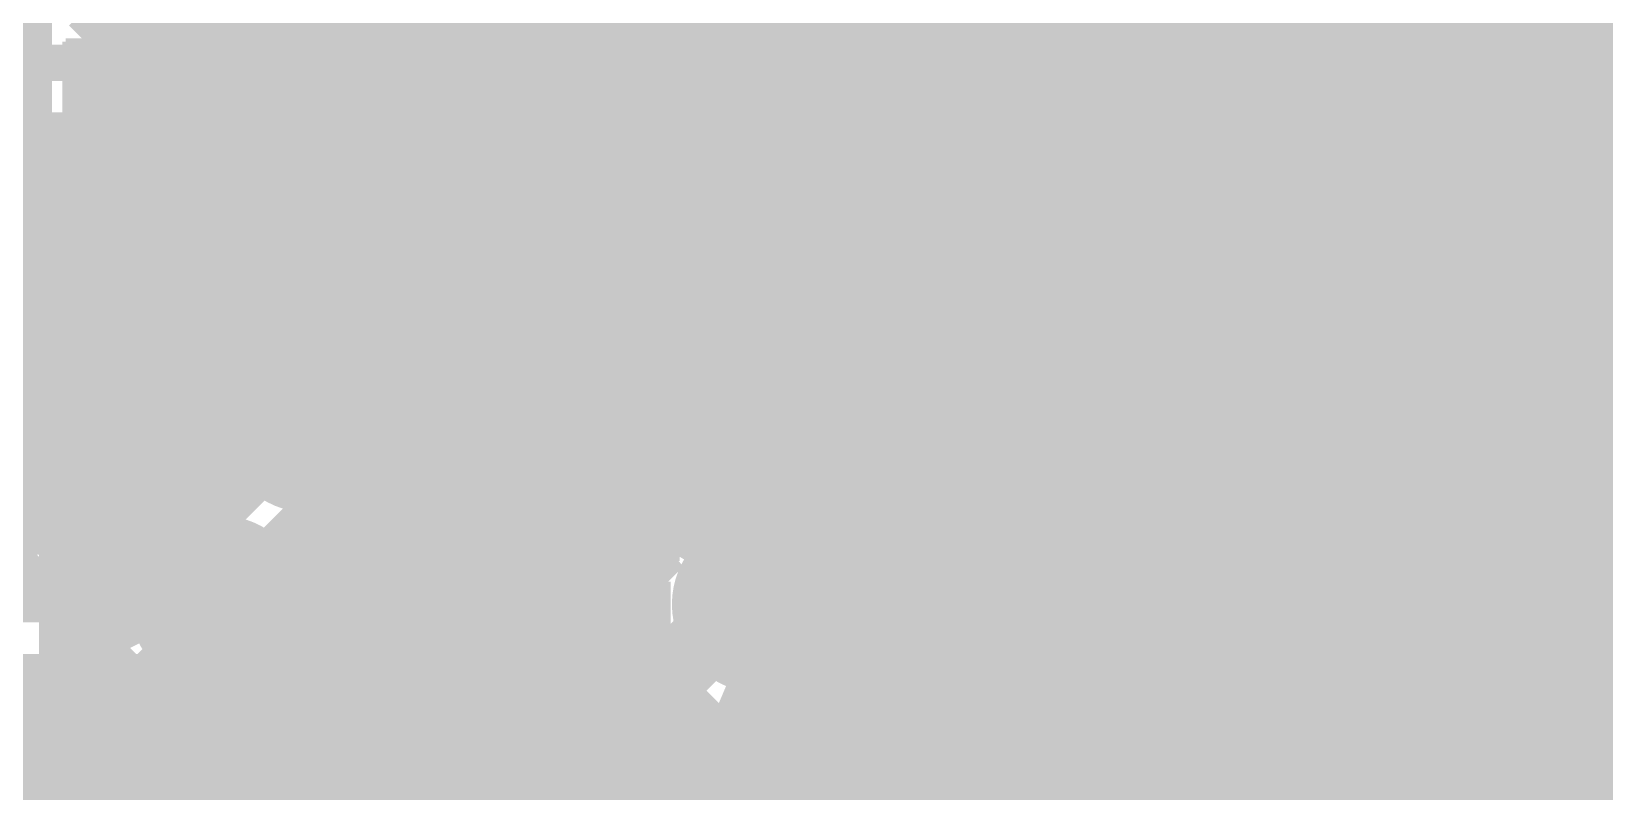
# Model space of a CAD drawing. Extents: x -72 to 72, y -47 to 50.
# Drawn here: x 32.73 to 41.58, y 13.93 to 18.21 of the extents above; entities that cross this region are included whole.
import ezdxf

# ---------------------------------------------------------------- set-up
doc = ezdxf.new("R2010")
doc.units = 0
doc.header["$MEASUREMENT"] = 0
doc.layers.get('0').update_dxf_attribs({"linetype": 'CONTINUOUS'})
for name, color, linetype in [('22-303-0_BOT', 7, 'CONTINUOUS'), ('22-303-0_DRD', 7, 'CONTINUOUS'), ('22-303-0_GND', 6, 'CONTINUOUS'), ('22-303-0_IN1', 4, 'CONTINUOUS'), ('22-303-0_IN2', 3, 'CONTINUOUS'), ('22-303-0_PWR', 5, 'CONTINUOUS'), ('22-303-0_SMB', 10, 'CONTINUOUS'), ('22-303-0_SMT', 14, 'CONTINUOUS'), ('22-303-0_SPB', 9, 'CONTINUOUS'), ('22-303-0_SPT', 12, 'CONTINUOUS'), ('22-303-0_SSB', 11, 'CONTINUOUS'), ('22-303-0_SST', 13, 'CONTINUOUS'), ('22-303-0_TOP', 8, 'CONTINUOUS'), ('THRUHOLE_TAP', 7, 'CONTINUOUS')]:
    doc.layers.add(name, color=color, linetype=linetype)

# ---------------------------------------------------------------- blocks, each defined once
blk = doc.blocks.new('RECTANGLE_2')
blk.add_solid([(0.63627, 0.51308), (0.63627, -0.51308), (-0.63627, 0.51308), (-0.63627, -0.51308)])
blk = doc.blocks.new('RECTANGLE_4')
blk.add_solid([(0.4826, 0.4064), (0.4826, -0.4064), (-0.4826, 0.4064), (-0.4826, -0.4064)])
blk = doc.blocks.new('ROUND_48')
at = {"const_width": 0.29972}
blk.add_lwpolyline([(-0.14986, 0, 1), (0.14986, 0, 1)], format="xyb", close=True, dxfattribs=at)
blk = doc.blocks.new('RECTANGLE_55')
blk.add_solid([(0.25019, 0.40005), (0.25019, -0.40005), (-0.25019, 0.40005), (-0.25019, -0.40005)])
blk = doc.blocks.new('RECTANGLE_57')
blk.add_solid([(0.635, 0.508), (0.635, -0.508), (-0.635, 0.508), (-0.635, -0.508)])
blk = doc.blocks.new('ROUND_81')
at = {"const_width": 0.0635}
blk.add_lwpolyline([(-0.03175, 0, 1), (0.03175, 0, 1)], format="xyb", close=True, dxfattribs=at)
blk = doc.blocks.new('ROUND_82')
at = {"const_width": 0.50038}
blk.add_lwpolyline([(-0.25019, 0, 1), (0.25019, 0, 1)], format="xyb", close=True, dxfattribs=at)
blk = doc.blocks.new('ROUND_83')
at = {"const_width": 0.50038}
blk.add_lwpolyline([(-0.25019, 0, 1), (0.25019, 0, 1)], format="xyb", close=True, dxfattribs=at)
blk = doc.blocks.new('ROUND_53')
at = {"const_width": 0.29972}
blk.add_lwpolyline([(-0.14986, 0, 1), (0.14986, 0, 1)], format="xyb", close=True, dxfattribs=at)
blk = doc.blocks.new('RECTANGLE_8')
blk.add_solid([(0.4064, 0.4826), (0.4064, -0.4826), (-0.4064, 0.4826), (-0.4064, -0.4826)])
blk = doc.blocks.new('ROUND_95')
at = {"const_width": 0.10033}
blk.add_lwpolyline([(-0.050164, 0, 1), (0.050164, 0, 1)], format="xyb", close=True, dxfattribs=at)

msp = doc.modelspace()

# ---------------------------------------------------------------- linework, layer by layer
at = {"layer": '22-303-0_BOT'}
for points, const_width in [([(43.688, 11.557), (42.291, 11.557), (42.164, 11.684), (42.164, 17.653), (38.862, 20.955), (32.893, 20.955), (32.385, 20.447), (30.861, 20.447), (29.083, 22.225), (28.194, 22.225), (27.686, 21.717), (27.686, 20.32), (27.24404, 19.87804), (27.24404, 15.48892)], 0.2032), ([(40.005, 17.2212), (40.005, 18.796), (38.735, 20.066), (37.973, 20.066)], 0.2032), ([(36.6268, 19.49704), (36.6268, 18.2372)], 0.254), ([(36.703, 19.47418), (36.703, 15.57782)], 0.254), ([(36.9316, 19.4691), (36.9316, 15.66164)], 0.254), ([(37.0332, 18.8468), (37.0332, 17.2212)], 0.254), ([(37.973, 18.8468), (37.973, 18.034)], 0.254), ([(39.116, 18.796), (39.116, 16.764), (39.37, 16.51), (40.64, 16.51), (41.656, 15.494), (41.656, 12.7), (40.894, 11.938), (40.894, 10.4902), (40.64, 10.2362), (40.005, 10.2362)], 0.2032), ([(34.59734, 18.6436), (34.59734, 17.21612)], 0.254), ([(34.6456, 18.6436), (34.6456, 16.48968)], 0.254), ([(34.7472, 18.6436), (34.7472, 18.2372)], 0.254), ([(36.6268, 18.2372), (34.7472, 18.2372)], 0.254), ([(34.8742, 18.2372), (34.8742, 16.15694)], 0.254), ([(35.1028, 18.2372), (35.1028, 15.4178)], 0.254), ([(35.3314, 18.2372), (35.3314, 15.4178)], 0.254), ([(35.56, 18.2372), (35.56, 15.4178)], 0.254), ([(35.7886, 18.2372), (35.7886, 15.4178)], 0.254), ([(36.0172, 18.2372), (36.0172, 15.4178)], 0.254), ([(36.2458, 18.2372), (36.2458, 15.4178)], 0.254), ([(36.4744, 18.2372), (36.4744, 15.47368)], 0.254), ([(37.0332, 18.1356), (34.59734, 18.1356)], 0.254), ([(37.0332, 18.034), (37.973, 18.034)], 0.254), ([(37.973, 17.2212), (37.973, 18.034)], 0.254), ([(33.655, 18.034), (33.655, 16.87576), (33.02, 16.87576)], 0.2032), ([(37.973, 18.034), (37.973, 16.764)], 0.2032), ([(37.973, 16.764), (37.973, 18.034)], 0.2032), ([(37.0332, 17.907), (34.59734, 17.907)], 0.254), ([(37.0332, 17.6784), (34.59734, 17.6784)], 0.254), ([(37.0332, 17.4498), (34.59734, 17.4498)], 0.254), ([(38.7096, 17.2212), (34.0614, 17.2212)], 0.254), ([(38.7096, 17.2212), (37.0332, 17.2212)], 0.254), ([(37.1602, 17.2212), (37.1602, 16.4338)], 0.254), ([(37.3888, 17.2212), (37.3888, 16.4338)], 0.254), ([(37.6174, 17.2212), (37.6174, 16.4338)], 0.254), ([(37.846, 17.2212), (37.846, 16.4338)], 0.254), ([(38.0746, 17.2212), (38.0746, 16.4338)], 0.254), ([(38.3032, 17.2212), (38.3032, 16.4338)], 0.254), ([(38.5318, 17.2212), (38.5318, 16.4338)], 0.254), ([(38.7096, 17.2212), (38.7096, 16.764)], 0.254), ([(34.0614, 17.21612), (34.0614, 16.87576)], 0.254), ([(34.59734, 17.21612), (34.0614, 17.21612)], 0.254), ([(34.1884, 17.21612), (34.1884, 16.67764)], 0.254), ([(34.417, 17.21612), (34.417, 16.59382)], 0.254), ([(38.7096, 16.9926), (34.0614, 16.9926)], 0.254), ([(34.0614, 16.87576), (34.0614, 16.80464)], 0.254), ([(33.02, 16.87576), (31.75, 16.87576)], 0.2032), ([(34.29, 16.002), (33.655, 16.637), (33.655, 16.87576), (33.02, 16.87576)], 0.2032), ([(34.0614, 16.80464), (34.25952, 16.60652)], 0.254), ([(38.7096, 16.764), (34.10204, 16.764)], 0.254), ([(34.29, 16.60652), (34.25956, 16.60575)], 0.254), ([(38.78072, 16.5354), (34.57448, 16.5354)], 0.254), ([(38.7604, 16.56588), (38.7604, 16.4338)], 0.254), ([(38.87216, 16.4338), (37.0332, 16.4338)], 0.254), ([(37.0332, 16.4338), (37.0332, 15.76324)], 0.254), ([(38.9128, 16.39316), (39.08298, 16.22298)], 0.254), ([(38.9128, 16.39316), (38.9128, 16.02486)], 0.254), ([(37.0332, 16.3068), (34.8107, 16.3068)], 0.254), ([(38.99916, 16.3068), (38.9128, 16.3068)], 0.254), ([(38.989, 16.31696), (38.989, 16.00708)], 0.254), ([(33.54578, 16.16964), (32.46628, 16.16964)], 0.254), ([(32.8168, 16.16964), (32.8168, 15.58036)], 0.254), ([(33.0454, 16.16964), (33.0454, 15.58036)], 0.254), ([(33.274, 16.16964), (33.274, 15.58036)], 0.254), ([(33.5026, 16.16964), (33.5026, 15.58036)], 0.254), ([(33.54578, 16.16964), (33.68548, 16.02994)], 0.254), ([(33.63976, 16.0782), (31.73984, 16.0782)], 0.254), ([(37.0332, 16.0782), (34.88944, 16.0782)], 0.254), ([(39.2176, 16.0782), (38.9128, 16.0782)], 0.254), ([(39.2176, 16.13408), (39.2176, 15.83944)], 0.254), ([(39.2176, 16.13408), (39.2176, 15.83944)], 0.254), ([(33.68548, 16.02994), (33.68484, 16.002)], 0.254), ([(33.7058, 15.8496), (31.96844, 15.8496)], 0.254), ([(37.0332, 15.8496), (34.8742, 15.8496)], 0.254), ([(34.8742, 15.84706), (34.8742, 15.4178)], 0.254), ([(33.7312, 15.77086), (33.7312, 15.58798)], 0.254), ([(37.0332, 15.76324), (36.85794, 15.59052)], 0.254), ([(40.005, 15.7988), (40.005, 15.748), (40.513, 15.24), (41.021, 15.24)], 0.2032), ([(33.8201, 15.621), (32.13608, 15.621)], 0.254), ([(33.57372, 15.58036), (32.46628, 15.58036)], 0.254), ([(33.57372, 15.58036), (33.57372, 15.55242)], 0.254), ([(36.89096, 15.621), (34.7599, 15.621)], 0.254), ([(36.85794, 15.59052), (36.83018, 15.5886)], 0.254), ([(36.83, 14.986), (37.465, 15.621), (37.973, 15.621)], 0.2032), ([(40.005, 14.0462), (40.005, 14.478), (38.862, 15.621), (37.973, 15.621)], 0.2032), ([(34.6456, 15.51178), (34.6456, 14.01064)], 0.254), ([(34.7472, 15.3924), (34.22904, 15.3924)], 0.254), ([(34.417, 15.41018), (34.417, 14.1224)], 0.254), ([(34.7472, 15.4178), (34.7472, 14.11224)], 0.254), ([(36.40582, 15.4178), (34.7472, 15.4178)], 0.254), ([(34.7472, 15.1638), (34.35858, 15.1638)], 0.254), ([(34.7472, 14.9352), (34.38398, 14.9352)], 0.254), ([(38.9128, 14.99616), (39.2176, 14.69136)], 0.254), ([(38.9128, 14.99616), (38.9128, 14.8082)], 0.254), ([(38.97376, 14.9352), (38.9128, 14.9352)], 0.254), ([(38.989, 14.91996), (38.989, 10.35304)], 0.254), ([(33.655, 13.4112), (33.5788, 13.4112), (33.02, 13.97), (33.02, 14.87424)], 0.2032), ([(37.3888, 14.75486), (37.3888, 14.4018)], 0.254), ([(38.9128, 14.8082), (37.40658, 14.8082)], 0.254), ([(37.6174, 14.8082), (37.6174, 14.4018)], 0.254), ([(37.846, 14.8082), (37.846, 14.4018)], 0.254), ([(38.0746, 14.8082), (38.0746, 14.4018)], 0.254), ([(38.3032, 14.8082), (38.3032, 14.4018)], 0.254), ([(38.5318, 14.8082), (38.5318, 14.4018)], 0.254), ([(38.7604, 14.8082), (38.7604, 14.4018)], 0.254), ([(34.7472, 14.7066), (34.31794, 14.7066)], 0.254), ([(39.20236, 14.7066), (37.36594, 14.7066)], 0.254), ([(39.2176, 14.69136), (39.2176, 13.335)], 0.254), ([(39.2176, 14.69136), (39.2176, 10.12444)], 0.254), ([(40.7924, 14.6812), (40.7924, 13.335)], 0.254), ([(40.8178, 14.67104), (40.8178, 12.43584)], 0.254), ([(41.2496, 14.6812), (41.2496, 12.86764)], 0.254), ([(33.655, 13.4112), (34.6202, 13.4112), (35.687, 14.478), (35.687, 14.605)], 0.2032), ([(41.0464, 14.63548), (41.0464, 12.66444)], 0.254), ([(34.7472, 14.478), (34.10966, 14.478)], 0.254), ([(34.1884, 14.53896), (34.1884, 14.1224)], 0.254), ([(39.2176, 14.478), (37.15766, 14.478)], 0.254), ([(37.1602, 14.478), (37.1602, 14.4018)], 0.254), ([(41.2496, 14.478), (40.7924, 14.478)], 0.254), ([(33.57372, 14.41704), (33.57372, 14.17066)], 0.254), ([(33.9598, 14.40688), (33.9598, 14.1224)], 0.254), ([(36.6268, 14.41704), (36.6268, 13.7922)], 0.254), ([(36.703, 14.39418), (36.703, 8.71982)], 0.254), ([(36.9316, 14.3891), (36.9316, 8.61568)], 0.254), ([(37.0332, 14.4018), (37.0332, 12.7762)], 0.254), ([(38.9128, 14.4018), (37.0332, 14.4018)], 0.254), ([(37.973, 14.4018), (37.973, 13.589)], 0.254), ([(38.9128, 14.4018), (38.9128, 12.7762)], 0.254), ([(33.7312, 14.38402), (33.7312, 14.1224)], 0.254), ([(34.7472, 14.2494), (33.57372, 14.2494)], 0.254), ([(37.0332, 14.2494), (36.6268, 14.2494)], 0.254), ([(39.2176, 14.2494), (38.9128, 14.2494)], 0.254), ([(41.2496, 14.2494), (40.7924, 14.2494)], 0.254), ([(32.6136, 14.17066), (32.46628, 14.17066)], 0.254), ([(32.6136, 14.17066), (32.6136, 13.97)], 0.254), ([(33.4264, 14.17066), (33.4264, 14.13764)], 0.254), ([(33.57372, 14.17066), (33.4264, 14.17066)], 0.254), ([(34.4424, 14.1224), (33.44164, 14.1224)], 0.254), ([(33.5026, 14.17066), (33.5026, 14.1224)], 0.254), ([(34.4424, 14.1224), (34.4424, 13.8176)], 0.254), ([(34.7472, 14.11224), (34.45256, 13.8176)], 0.254), ([(32.6136, 14.0208), (32.5374, 14.0208)], 0.254), ([(34.65576, 14.0208), (34.4424, 14.0208)], 0.254), ([(37.0332, 14.0208), (36.6268, 14.0208)], 0.254), ([(39.2176, 14.0208), (38.9128, 14.0208)], 0.254), ([(41.2496, 14.0208), (40.7924, 14.0208)], 0.254)]:
    msp.add_lwpolyline(points, dxfattribs=dict(at, const_width=const_width))
at = {"layer": '22-303-0_BOT', "const_width": 0.254}
for points in [[(38.7096, 16.764, 0.1989124), (38.82863, 16.47663)], [(34.89452, 16.002, 0.4142136), (34.29, 16.60652)], [(39.08298, 16.22298, 0.1003955), (39.2175, 16.13383)], [(33.68548, 16.002, 0.1919823), (33.85128, 15.5861)], [(34.29, 15.39748, 0.4142136), (34.89452, 16.002)], [(39.14902, 15.90802, 0.1665831), (38.91266, 16.02373)], [(39.14902, 15.90802, 0.1665831), (38.91266, 16.02373)], [(33.782, 15.59052, 0.088321), (33.57337, 15.55338)], [(33.85058, 15.58544, 0.0284856), (33.782, 15.58935)], [(36.83, 15.59052, 0.1966006), (36.40636, 15.41725)], [(34.22142, 15.40002, 0.0283664), (34.29, 15.39613)], [(34.38652, 14.986, 0.1911913), (34.22199, 15.40055)], [(33.782, 14.38148, 0.4142136), (34.38652, 14.986)], [(36.83, 14.38148, 0.3290829), (37.40658, 14.8082)], [(40.7924, 14.6812, 0.0973858), (41.021, 14.63625)], [(41.021, 14.63548, 0.097385), (41.24989, 14.68049)], [(33.57372, 14.41704, 0.0879558), (33.782, 14.38012)], [(36.6268, 14.41704, 0.0859668), (36.83, 14.38184)], [(32.6136, 13.97, 0.1989124), (32.73263, 13.68263)], [(32.6136, 13.97, 0.1989124), (32.73263, 13.68263)]]:
    msp.add_lwpolyline(points, format="xyb", dxfattribs=at)
at = {"layer": '22-303-0_DRD', "const_width": 0.254}
for points in [[(39.751, 19.431), (38.481, 18.161)], [(39.751, 18.161), (38.481, 19.431)], [(38.608, 17.399), (37.338, 16.129)], [(38.608, 16.129), (37.338, 17.399)], [(38.608, 17.399), (37.338, 16.129)], [(38.608, 16.129), (37.338, 17.399)], [(34.925, 16.637), (33.655, 15.367)], [(34.925, 15.367), (33.655, 16.637)], [(41.656, 15.875), (40.386, 14.605)], [(41.656, 14.605), (40.386, 15.875)], [(34.417, 15.621), (33.147, 14.351)], [(34.417, 14.351), (33.147, 15.621)], [(37.465, 15.621), (36.195, 14.351)], [(37.465, 14.351), (36.195, 15.621)]]:
    msp.add_lwpolyline(points, dxfattribs=at)
at = {"layer": '22-303-0_IN1'}
for points, const_width in [([(34.163, 24.003), (41.783, 18.796), (43.561, 17.018), (60.452, 17.018), (60.79236, 16.6878), (60.79236, 15.19936)], 1.27), ([(34.163, 24.003), (41.783, 18.796), (43.561, 17.018), (60.452, 17.018), (60.79236, 16.6878), (60.79236, 15.19936)], 1.27), ([(52.832, 7.112), (52.578, 6.858), (47.752, 6.858), (44.323, 10.287), (44.323, 13.335), (43.942, 13.716), (34.163, 13.716), (32.131, 15.748), (32.131, 20.574), (31.115, 21.59), (30.607, 21.59)], 0.2032), ([(33.782, 14.986), (32.512, 16.256), (32.512, 21.082), (33.02, 21.59)], 0.2032), ([(40.9194, 20.55368), (40.9194, 18.19148)], 0.254), ([(41.148, 20.39874), (41.148, 18.034)], 0.254), ([(41.3766, 20.24126), (41.3766, 17.87652)], 0.254), ([(41.6052, 20.08378), (41.6052, 17.71904)], 0.254), ([(39.6621, 19.05508), (45.212, 15.24)], 0.254), ([(44.3738, 18.1864), (40.92702, 18.1864)], 0.254), ([(44.70908, 17.9578), (41.25722, 17.9578)], 0.254), ([(45.04182, 17.7292), (41.58996, 17.7292)], 0.254)]:
    msp.add_lwpolyline(points, dxfattribs=dict(at, const_width=const_width))
at = {"layer": '22-303-0_IN2'}
for points, const_width in [([(13.716, 23.368), (13.716, 18.034), (42.291, 18.034), (44.45, 15.875), (44.45, 11.303), (43.561, 10.414), (44.45, 11.303), (44.45, 15.875), (42.291, 18.034), (13.716, 18.034), (7.874, 18.034), (6.858, 17.018), (3.81, 17.018), (0.762, 20.066), (0.762, 21.336), (-2.032, 24.13), (-2.032, 27.94), (-1.27, 28.702), (-1.27, 29.845)], 0.2032), ([(42.12336, 17.6276), (30.20822, 17.6276)], 0.254), ([(42.12336, 17.6276), (30.20822, 17.6276)], 0.254), ([(32.8168, 17.6276), (32.8168, 15.3924)], 0.254), ([(33.0454, 17.6276), (33.0454, 15.3924)], 0.254), ([(33.274, 17.6276), (33.274, 15.3924)], 0.254), ([(33.5026, 17.6276), (33.5026, 15.52194)], 0.254), ([(33.7312, 17.6276), (33.7312, 16.23314)], 0.254), ([(33.9598, 17.6276), (33.9598, 16.50746)], 0.254), ([(34.1884, 17.6276), (34.1884, 16.59636)], 0.254), ([(34.417, 17.6276), (34.417, 16.59382)], 0.254), ([(34.6456, 17.6276), (34.6456, 16.48968)], 0.254), ([(34.8742, 17.6276), (34.8742, 16.15694)], 0.254), ([(35.1028, 17.6276), (35.1028, 14.08684)], 0.254), ([(35.3314, 17.6276), (35.3314, 14.31544)], 0.254), ([(35.56, 17.6276), (35.56, 14.54404)], 0.254), ([(35.7886, 17.6276), (35.7886, 14.77264)], 0.254), ([(36.0172, 17.6276), (36.0172, 15.00124)], 0.254), ([(36.2458, 17.6276), (36.2458, 15.22984)], 0.254), ([(36.4744, 17.6276), (36.4744, 15.47368)], 0.254), ([(36.703, 17.6276), (36.703, 15.57782)], 0.254), ([(36.9316, 17.6276), (36.9316, 15.58036)], 0.254), ([(37.1602, 17.6276), (37.1602, 15.49146)], 0.254), ([(37.3888, 17.6276), (37.3888, 15.21714)], 0.254), ([(37.6174, 17.6276), (37.6174, 11.90244)], 0.254), ([(37.846, 17.6276), (37.846, 12.13104)], 0.254), ([(38.0746, 17.6276), (38.0746, 12.35964)], 0.254), ([(38.3032, 17.6276), (38.3032, 12.58824)], 0.254), ([(38.5318, 17.6276), (38.5318, 12.71778)], 0.254), ([(38.7604, 17.6276), (38.7604, 12.7254)], 0.254), ([(38.989, 17.6276), (38.989, 12.7254)], 0.254), ([(39.2176, 17.6276), (39.2176, 12.7254)], 0.254), ([(39.4462, 17.6276), (39.4462, 12.7254)], 0.254), ([(39.6748, 17.6276), (39.6748, 12.7254)], 0.254), ([(39.9034, 17.6276), (39.9034, 12.7254)], 0.254), ([(40.132, 17.6276), (40.132, 12.7254)], 0.254), ([(40.3606, 17.6276), (40.3606, 12.7254)], 0.254), ([(40.5892, 17.6276), (40.5892, 15.66164)], 0.254), ([(40.8178, 17.6276), (40.8178, 15.80896)], 0.254), ([(41.0464, 17.6276), (41.0464, 15.84452)], 0.254), ([(41.275, 17.6276), (41.275, 15.78864)], 0.254), ([(41.5036, 17.6276), (41.5036, 15.60322)], 0.254), ([(42.30116, 17.4498), (30.3657, 17.4498)], 0.254), ([(42.52976, 17.2212), (30.44444, 17.2212)], 0.254), ([(42.75836, 16.9926), (30.4292, 16.9926)], 0.254), ([(42.98696, 16.764), (30.3149, 16.764)], 0.254), ([(34.00552, 16.5354), (26.01722, 16.5354)], 0.254), ([(43.21556, 16.5354), (34.57448, 16.5354)], 0.254), ([(33.76676, 16.3068), (22.74824, 16.3068)], 0.254), ([(43.44416, 16.3068), (34.8107, 16.3068)], 0.254), ([(33.69056, 16.0782), (22.61108, 16.0782)], 0.254), ([(43.67276, 16.0782), (34.88944, 16.0782)], 0.254), ([(33.7058, 15.8496), (22.76094, 15.8496)], 0.254), ([(43.90136, 15.8496), (34.8742, 15.8496)], 0.254), ([(34.8742, 15.84706), (34.8742, 13.85824)], 0.254), ([(33.7312, 15.77086), (33.7312, 15.58798)], 0.254), ([(33.8201, 15.621), (22.85492, 15.621)], 0.254), ([(40.5511, 15.621), (34.7599, 15.621)], 0.254), ([(44.0436, 15.621), (41.4909, 15.621)], 0.254), ([(34.6456, 15.51178), (34.6456, 13.62964)], 0.254), ([(33.33496, 15.3924), (26.289, 15.3924)], 0.254), ([(36.38296, 15.3924), (34.22904, 15.3924)], 0.254), ([(34.417, 15.41018), (34.417, 13.40104)], 0.254), ([(40.4368, 15.3924), (37.27704, 15.3924)], 0.254), ([(44.0436, 15.3924), (41.6052, 15.3924)], 0.254), ([(36.28898, 15.27302), (33.86836, 12.8524)], 0.254), ([(36.3093, 15.2908), (36.28961, 15.27238)], 0.254), ([(36.3093, 15.2908), (36.28961, 15.27238)], 0.254), ([(36.17976, 15.1638), (34.35858, 15.1638)], 0.254), ([(40.42156, 15.1638), (37.40658, 15.1638)], 0.254), ([(44.0436, 15.1638), (41.62044, 15.1638)], 0.254), ([(20.701, 7.62), (22.479, 7.62), (23.622, 8.763), (23.622, 12.319), (26.289, 14.986), (33.782, 14.986)], 0.2032), ([(26.289, 11.938), (26.797, 12.446), (34.036, 12.446), (36.576, 14.986), (36.83, 14.986)], 0.2032), ([(35.95116, 14.9352), (34.38398, 14.9352)], 0.254), ([(40.49776, 14.9352), (37.43198, 14.9352)], 0.254), ([(44.0436, 14.9352), (41.5417, 14.9352)], 0.254), ([(41.5036, 14.87678), (41.5036, 12.7254)], 0.254), ([(37.3888, 14.75486), (37.3888, 11.67384)], 0.254), ([(40.5892, 14.81582), (40.5892, 12.7254)], 0.254), ([(35.72256, 14.7066), (34.31794, 14.7066)], 0.254), ([(40.73652, 14.7066), (37.36594, 14.7066)], 0.254), ([(40.8178, 14.67104), (40.8178, 12.7254)], 0.254), ([(41.275, 14.69136), (41.275, 12.7254)], 0.254), ([(44.0436, 14.7066), (41.30548, 14.7066)], 0.254), ([(33.33496, 14.5796), (30.33268, 14.5796)], 0.254), ([(32.8168, 14.5796), (32.8168, 12.8524)], 0.254), ([(33.0454, 14.5796), (33.0454, 12.8524)], 0.254), ([(33.274, 14.5796), (33.274, 12.8524)], 0.254), ([(41.0464, 14.63548), (41.0464, 12.7254)], 0.254), ([(33.45434, 14.478), (30.39364, 14.478)], 0.254), ([(35.49396, 14.478), (34.10966, 14.478)], 0.254), ([(34.1884, 14.53896), (34.1884, 13.17244)], 0.254), ([(44.0436, 14.478), (37.15766, 14.478)], 0.254), ([(37.1602, 14.478), (37.1602, 11.44524)], 0.254), ([(33.5026, 14.45006), (33.5026, 12.8524)], 0.254), ([(33.9598, 14.40688), (33.9598, 12.94384)], 0.254), ([(36.59378, 14.42974), (34.94278, 12.77874)], 0.254), ([(36.703, 14.39418), (36.703, 10.98804)], 0.254), ([(36.9316, 14.3891), (36.9316, 11.21664)], 0.254), ([(33.7312, 14.38402), (33.7312, 12.8524)], 0.254), ([(36.4744, 14.31036), (36.4744, 10.75944)], 0.254), ([(35.26536, 14.2494), (30.44952, 14.2494)], 0.254), ([(44.0436, 14.2494), (36.41344, 14.2494)], 0.254), ([(36.2458, 14.08176), (36.2458, 10.53084)], 0.254), ([(35.03676, 14.0208), (30.41396, 14.0208)], 0.254), ([(44.0436, 14.0208), (36.18484, 14.0208)], 0.254), ([(36.0172, 13.85316), (36.0172, 10.30224)], 0.254)]:
    msp.add_lwpolyline(points, dxfattribs=dict(at, const_width=const_width))
at = {"layer": '22-303-0_IN2', "const_width": 0.254}
for points in [[(34.29, 16.60652, 0.4142136), (33.68548, 16.002)], [(34.89452, 16.002, 0.4142136), (34.29, 16.60652)], [(33.68548, 16.002, 0.1919823), (33.85128, 15.5861)], [(34.29, 15.39748, 0.4142136), (34.89452, 16.002)], [(41.021, 15.84452, 0.4142136), (40.41648, 15.24)], [(41.62552, 15.24, 0.4142136), (41.021, 15.84452)], [(33.782, 15.59052, 0.2113092), (33.33469, 15.39264)], [(33.85058, 15.58544, 0.0284856), (33.782, 15.58935)], [(36.83, 15.59052, 0.2663451), (36.30829, 15.29139)], [(37.43452, 14.986, 0.4142136), (36.83, 15.59052)], [(34.22142, 15.40002, 0.0283664), (34.29, 15.39613)], [(34.38652, 14.986, 0.1911913), (34.22199, 15.40055)], [(40.41648, 15.24, 0.4142136), (41.021, 14.63548)], [(41.021, 14.63548, 0.4142136), (41.62552, 15.24)], [(33.782, 14.38148, 0.4142136), (34.38652, 14.986)], [(36.83, 14.38148, 0.4142136), (37.43452, 14.986)], [(33.33496, 14.5796, 0.2113087), (33.782, 14.38184)], [(36.59378, 14.42974, 0.1007338), (36.83, 14.38166)]]:
    msp.add_lwpolyline(points, format="xyb", dxfattribs=at)
at = {"layer": '22-303-0_SSB', "const_width": 0.1524}
for points in [[(39.116, 21.082), (39.116, 17.018), (34.544, 17.018), (34.544, 18.796), (34.798, 19.05), (34.544, 19.304), (34.544, 21.082), (39.116, 21.082)], [(34.544, 20.828), (34.544, 17.272), (32.766, 17.272), (32.766, 20.828), (34.544, 20.828)], [(39.1795, 15.0495), (39.1795, 17.9705), (40.8178, 17.9705), (40.8178, 15.0495), (39.1795, 15.0495)], [(41.4274, 17.34566), (41.4274, 17.1069)], [(41.4274, 17.22628), (42.4434, 17.22628), (42.27576, 17.1069)], [(34.62274, 17.0434), (34.62274, 16.6878), (34.28492, 16.56842), (33.94456, 16.56842), (33.60674, 16.6878), (33.60674, 17.0434)], [(34.62274, 16.98244), (33.60674, 16.98244)], [(33.41878, 16.5735), (33.52038, 16.5735), (33.52038, 15.1765), (33.41878, 15.1765)], [(39.116, 16.637), (39.116, 12.573), (34.544, 12.573), (34.544, 14.351), (34.798, 14.605), (34.544, 14.859), (34.544, 16.637), (39.116, 16.637)], [(41.59758, 16.15186), (41.4274, 16.21028), (41.4274, 16.56588), (41.59758, 16.6243), (41.9354, 16.6243), (42.10558, 16.50746), (42.10558, 16.15186), (42.4434, 16.15186), (42.4434, 16.6243)], [(32.51962, 16.27378), (32.51962, 16.17472), (33.52038, 16.17472), (33.52038, 16.27378), (32.51962, 16.27378)], [(34.11474, 15.78864), (34.11474, 16.14424), (33.94456, 16.2052), (33.77692, 16.2052), (33.60674, 16.14424), (33.60674, 15.78864), (33.77692, 15.73022), (33.94456, 15.73022), (34.62274, 15.96644)], [(41.9354, 15.6083), (41.4274, 15.7861)], [(41.9354, 15.31366), (41.9354, 15.66926), (42.10558, 15.7861), (42.27576, 15.7861), (42.4434, 15.66926), (42.4434, 15.31366), (41.4274, 15.31366)], [(39.1795, 11.8745), (39.1795, 14.7955), (40.8178, 14.7955), (40.8178, 11.8745), (39.1795, 11.8745)], [(41.3004, 14.11986), (41.47058, 14.00048), (41.64076, 13.94206), (41.97858, 13.94206), (42.14876, 14.00048), (42.3164, 14.11986), (42.3164, 14.2367), (42.14876, 14.35608), (41.97858, 14.4145), (41.64076, 14.4145), (41.47058, 14.35608), (41.3004, 14.2367), (41.3004, 14.11986)], [(32.8295, 11.2395), (32.8295, 14.1605), (34.4678, 14.1605), (34.4678, 11.2395), (32.8295, 11.2395)], [(35.84194, 12.9032), (35.84194, 13.9192), (35.95878, 13.74902)], [(34.88436, 13.24102), (35.35934, 13.24102), (35.12058, 13.9192), (35.00374, 13.9192), (35.00374, 12.9032)], [(36.91636, 13.07084), (36.85794, 12.9032), (36.61918, 12.9032), (36.56076, 13.07084), (36.44138, 13.24102), (36.44138, 13.74902), (36.50234, 13.9192), (36.85794, 13.9192), (36.91636, 13.74902), (36.91636, 13.07084)]]:
    msp.add_lwpolyline(points, dxfattribs=at)
at = {"layer": '22-303-0_SST', "const_width": 0.1524}
for points in [[(39.8145, 15.6845), (42.7355, 15.6845), (42.7355, 17.3228), (39.8145, 17.3228), (39.8145, 15.6845)], [(39.19728, 16.0274), (39.19728, 17.0434), (39.0779, 16.87576)], [(37.7571, 16.19758), (37.69868, 16.0274), (37.34308, 16.0274), (37.28466, 16.19758), (37.28466, 16.87576), (37.34308, 17.0434), (37.69868, 17.0434), (37.7571, 16.87576)], [(38.5953, 16.36776), (38.12286, 16.36776), (38.35908, 17.0434), (38.47846, 17.0434), (38.47846, 16.0274)], [(39.31666, 16.0274), (39.0779, 16.0274)], [(41.4655, 14.7955), (38.5445, 14.7955), (38.5445, 13.1572), (41.4655, 13.1572), (41.4655, 14.7955)], [(36.45916, 13.68806), (36.40074, 13.52042), (36.04514, 13.52042), (35.98672, 13.68806), (35.98672, 14.36624), (36.04514, 14.53642), (36.40074, 14.53642), (36.45916, 14.36624)], [(37.29736, 13.85824), (36.82492, 13.85824), (37.06114, 14.53642), (37.18052, 14.53642), (37.18052, 13.52042)], [(37.84092, 13.52042), (37.72154, 13.68806), (37.66312, 13.85824), (37.66312, 14.19606), (37.72154, 14.36624), (37.84092, 14.53642), (37.95776, 14.53642), (38.07714, 14.36624), (38.13556, 14.19606), (38.13556, 13.85824), (38.07714, 13.68806), (37.95776, 13.52042), (37.84092, 13.52042)]]:
    msp.add_lwpolyline(points, dxfattribs=at)
at = {"layer": '22-303-0_TOP'}
for points, const_width in [([(21.54936, 3.13436), (21.59, 3.13436), (21.59, 3.175), (23.495, 5.08), (23.495, 17.78), (24.384, 18.669), (32.08782, 18.669), (32.08782, 18.542), (32.08782, 15.24), (32.08782, 18.542), (34.163, 20.61718), (34.163, 24.003)], 1.27), ([(32.08782, 15.24), (32.08782, 18.542), (34.163, 20.61718), (34.163, 24.003)], 1.27), ([(32.08782, 15.24), (32.08782, 18.542), (34.163, 20.61718), (34.163, 24.003)], 1.27), ([(32.08782, 15.24), (32.08782, 18.542), (34.163, 20.61718), (34.163, 24.003)], 1.27), ([(37.6174, 22.05228), (37.6174, 15.66164)], 0.254), ([(37.846, 21.89988), (37.846, 15.5194)], 0.254), ([(38.0746, 21.74748), (38.0746, 15.5194)], 0.254), ([(38.3032, 21.59508), (38.3032, 15.5194)], 0.254), ([(35.3314, 20.7772), (35.3314, 16.4084)], 0.254), ([(35.56, 20.7772), (35.56, 16.4084)], 0.254), ([(35.7886, 20.7772), (35.7886, 16.4084)], 0.254), ([(36.0172, 20.7772), (36.0172, 16.4084)], 0.254), ([(35.1028, 20.61718), (35.1028, 16.4084)], 0.254), ([(39.9034, 20.52574), (39.9034, 17.2974)], 0.254), ([(40.132, 20.3708), (40.132, 17.2974)], 0.254), ([(40.3606, 20.2184), (40.3606, 17.2974)], 0.254), ([(40.5892, 20.066), (40.5892, 17.2974)], 0.254), ([(34.8742, 20.0025), (34.8742, 16.4084)], 0.254), ([(34.82594, 19.9517), (33.02762, 18.15338)], 0.254), ([(34.82594, 19.9517), (33.02762, 18.15338)], 0.254), ([(34.82594, 19.9517), (33.02762, 18.15338)], 0.254), ([(34.82594, 19.9517), (33.02762, 18.15338)], 0.254), ([(36.2458, 19.91106), (36.2458, 16.4084)], 0.254), ([(40.8178, 19.9136), (40.8178, 17.33804)], 0.254), ([(37.3888, 19.83486), (37.3888, 15.89024)], 0.254), ([(34.6456, 19.77136), (34.6456, 16.48968)], 0.254), ([(41.0464, 19.7612), (41.0464, 17.56664)], 0.254), ([(41.275, 19.6088), (41.275, 17.76476)], 0.254), ([(34.417, 19.54276), (34.417, 16.59382)], 0.254), ([(36.4744, 19.57578), (36.4744, 16.4084)], 0.254), ([(37.1602, 19.558), (37.1602, 16.11884)], 0.254), ([(36.703, 19.47418), (36.703, 16.4084)], 0.254), ([(36.9316, 19.4691), (36.9316, 16.33728)], 0.254), ([(41.5036, 19.45386), (41.5036, 17.8054)], 0.254), ([(34.1884, 19.31416), (34.1884, 16.59636)], 0.254), ([(33.9598, 19.08556), (33.9598, 16.50746)], 0.254), ([(33.7312, 18.85696), (33.7312, 16.23314)], 0.254), ([(38.5318, 18.64106), (38.5318, 15.5194)], 0.254), ([(33.5026, 18.62836), (33.5026, 15.52194)], 0.254), ([(39.6748, 18.56486), (39.6748, 15.5194)], 0.254), ([(33.274, 18.39976), (33.274, 15.31366)], 0.254), ([(38.7604, 18.30578), (38.7604, 15.5194)], 0.254), ([(39.4462, 18.288), (39.4462, 15.5194)], 0.254), ([(38.989, 18.20418), (38.989, 15.5194)], 0.254), ([(39.2176, 18.1991), (39.2176, 15.5194)], 0.254), ([(33.02762, 18.15338), (33.02762, 15.24)], 0.254), ([(43.47718, 18.1356), (33.02762, 18.1356)], 0.254), ([(33.0454, 18.17116), (33.0454, 14.7193)], 0.254), ([(43.82008, 17.907), (33.02762, 17.907)], 0.254), ([(42.799, 17.8054), (41.4528, 17.8054)], 0.254), ([(41.15816, 17.6784), (33.02762, 17.6784)], 0.254), ([(41.16578, 17.68602), (40.77716, 17.2974)], 0.254), ([(40.92956, 17.4498), (33.02762, 17.4498)], 0.254), ([(45.20946, 15.63878), (44.55922, 15.63878), (42.799, 17.399), (41.4528, 17.399), (40.5638, 16.51)], 0.2032), ([(39.8526, 17.2212), (33.02762, 17.2212)], 0.254), ([(39.8526, 17.2974), (39.8526, 15.7226)], 0.254), ([(40.77716, 17.2974), (39.8526, 17.2974)], 0.254), ([(39.8526, 16.9926), (33.02762, 16.9926)], 0.254), ([(39.8526, 16.764), (33.02762, 16.764)], 0.254), ([(34.00552, 16.5354), (33.02762, 16.5354)], 0.254), ([(39.8526, 16.5354), (34.57448, 16.5354)], 0.254), ([(36.703, 16.4084), (34.73704, 16.4084)], 0.254), ([(33.76676, 16.3068), (33.02762, 16.3068)], 0.254), ([(39.8526, 16.3068), (36.97224, 16.3068)], 0.254), ([(36.9951, 16.28394), (37.75964, 15.5194)], 0.254), ([(33.69056, 16.0782), (33.02762, 16.0782)], 0.254), ([(39.8526, 16.0782), (37.20084, 16.0782)], 0.254), ([(45.20946, 8.49122), (45.10278, 8.382), (42.672, 8.382), (41.275, 9.779), (39.878, 9.779), (39.37, 10.287), (39.37, 11.684), (40.005, 12.319), (40.005, 14.859), (39.751, 15.113), (37.592, 15.113), (36.703, 16.002), (34.29, 16.002)], 0.2032), ([(33.7058, 15.8496), (33.02762, 15.8496)], 0.254), ([(39.8526, 15.8496), (37.42944, 15.8496)], 0.254), ([(33.7312, 15.77086), (33.7312, 15.58798)], 0.254), ([(40.65778, 15.7226), (39.8526, 15.7226)], 0.254), ([(39.9034, 15.7226), (39.9034, 15.48892)], 0.254), ([(40.132, 15.7226), (40.132, 15.30604)], 0.254), ([(40.3606, 15.7226), (40.3606, 15.05458)], 0.254), ([(40.5892, 15.7226), (40.5892, 15.66164)], 0.254), ([(33.8201, 15.621), (33.02762, 15.621)], 0.254), ([(40.5511, 15.621), (37.65804, 15.621)], 0.254), ([(39.751, 15.5194), (37.75964, 15.5194)], 0.254), ([(33.33496, 15.3924), (33.02762, 15.3924)], 0.254), ([(40.0431, 15.39494), (40.29202, 15.14602)], 0.254), ([(40.4368, 15.3924), (40.04564, 15.3924)], 0.254), ([(33.02762, 15.24), (33.02762, 15.06982)], 0.254), ([(33.02762, 15.24), (33.02762, 15.06982)], 0.254), ([(33.02762, 15.24), (33.02762, 15.06982)], 0.254), ([(33.02762, 15.24), (33.02762, 15.06982)], 0.254), ([(33.02762, 15.24), (33.02762, 15.06982)], 0.254), ([(33.20288, 15.1638), (33.02762, 15.1638)], 0.254), ([(40.42156, 15.1638), (40.27424, 15.1638)], 0.254), ([(33.02762, 15.06982), (33.02762, 14.7193)], 0.254), ([(33.18002, 14.9352), (33.02762, 14.9352)], 0.254), ([(40.49776, 14.9352), (40.40378, 14.9352)], 0.254), ([(40.4114, 14.859), (40.4114, 14.7574)], 0.254), ([(40.65778, 14.7574), (40.4114, 14.7574)], 0.254), ([(40.5892, 14.81582), (40.5892, 14.7574)], 0.254), ([(32.08782, 14.52118), (32.512, 14.097), (39.1668, 14.097), (39.2938, 13.97)], 0.635), ([(33.23844, 14.7193), (33.02762, 14.7193)], 0.254), ([(33.24606, 14.7066), (33.02762, 14.7066)], 0.254), ([(45.20946, 14.34084), (41.08704, 14.34084), (40.7162, 13.97)], 0.2032)]:
    msp.add_lwpolyline(points, dxfattribs=dict(at, const_width=const_width))
at = {"layer": '22-303-0_TOP', "const_width": 0.254}
for points in [[(38.51148, 18.796, 0.4142136), (39.116, 18.19148)], [(39.116, 18.19148, 0.4142136), (39.72052, 18.796)], [(41.4528, 17.8054, 0.1989133), (41.16543, 17.68637)], [(34.29, 16.60652, 0.4142136), (33.68548, 16.002)], [(34.73704, 16.4084, 0.2113087), (34.29, 16.60616)], [(36.99002, 16.28902, 0.1989124), (36.703, 16.40791)], [(36.99002, 16.28902, 0.1989124), (36.703, 16.40791)], [(33.68548, 16.002, 0.1919823), (33.85128, 15.5861)], [(40.65778, 15.7226, 0.2356241), (40.41699, 15.24)], [(33.782, 15.59052, 0.4142136), (33.17748, 14.986)], [(33.85058, 15.58544, 0.0284856), (33.782, 15.58935)], [(40.03802, 15.40002, 0.1989124), (39.751, 15.51891)], [(40.03802, 15.40002, 0.1989124), (39.751, 15.51891)], [(40.41648, 15.24, 0.2356239), (40.65747, 14.75699)], [(40.4114, 14.859, 0.1989124), (40.29237, 15.14637)], [(33.17748, 14.986, 0.1145327), (33.23928, 14.71971)]]:
    msp.add_lwpolyline(points, format="xyb", dxfattribs=at)

# ---------------------------------------------------------------- block references
at = {"layer": '22-303-0_BOT'}
for name, p in [('RECTANGLE_2', (33.655, 18.034)), ('RECTANGLE_57', (37.973, 18.034)), ('RECTANGLE_4', (40.005, 17.2212)), ('RECTANGLE_55', (33.02, 16.87576)), ('ROUND_48', (37.973, 16.764)), ('ROUND_48', (34.29, 16.002)), ('RECTANGLE_4', (40.005, 15.7988)), ('RECTANGLE_57', (37.973, 15.621)), ('ROUND_48', (41.021, 15.24)), ('RECTANGLE_55', (33.02, 14.87424)), ('ROUND_48', (33.782, 14.986)), ('ROUND_48', (36.83, 14.986)), ('RECTANGLE_57', (35.687, 14.605)), ('RECTANGLE_4', (40.005, 14.0462)), ('RECTANGLE_57', (37.973, 13.589))]:
    msp.add_blockref(name, p, dxfattribs=at)
at = {"layer": '22-303-0_GND'}
for name, p in [('ROUND_81', (37.973, 16.764)), ('ROUND_82', (34.29, 16.002)), ('ROUND_82', (41.021, 15.24)), ('ROUND_83', (33.782, 14.986)), ('ROUND_83', (36.83, 14.986))]:
    msp.add_blockref(name, p, dxfattribs=at)
at = {"layer": '22-303-0_IN1'}
for name, p in [('ROUND_53', (37.973, 16.764)), ('ROUND_48', (34.29, 16.002)), ('ROUND_48', (41.021, 15.24)), ('ROUND_48', (33.782, 14.986)), ('ROUND_48', (36.83, 14.986))]:
    msp.add_blockref(name, p, dxfattribs=at)
at = {"layer": '22-303-0_IN2'}
for name, p in [('ROUND_53', (37.973, 16.764)), ('ROUND_48', (34.29, 16.002)), ('ROUND_48', (41.021, 15.24)), ('ROUND_48', (33.782, 14.986)), ('ROUND_48', (36.83, 14.986))]:
    msp.add_blockref(name, p, dxfattribs=at)
at = {"layer": '22-303-0_PWR'}
for name, p in [('ROUND_82', (37.973, 16.764)), ('ROUND_82', (34.29, 16.002)), ('ROUND_83', (33.782, 14.986)), ('ROUND_83', (36.83, 14.986)), ('ROUND_81', (41.021, 15.24))]:
    msp.add_blockref(name, p, dxfattribs=at)
at = {"layer": '22-303-0_SMB'}
for name, p in [('RECTANGLE_2', (33.655, 18.034)), ('RECTANGLE_57', (37.973, 18.034)), ('RECTANGLE_4', (40.005, 17.2212)), ('RECTANGLE_55', (33.02, 16.87576)), ('RECTANGLE_4', (40.005, 15.7988)), ('RECTANGLE_57', (37.973, 15.621)), ('RECTANGLE_55', (33.02, 14.87424)), ('RECTANGLE_57', (35.687, 14.605)), ('RECTANGLE_4', (40.005, 14.0462)), ('RECTANGLE_57', (37.973, 13.589))]:
    msp.add_blockref(name, p, dxfattribs=at)
at = {"layer": '22-303-0_SMT'}
for p in [(40.5638, 16.51), (39.2938, 13.97), (40.7162, 13.97)]:
    msp.add_blockref('RECTANGLE_8', p, dxfattribs=at)
at = {"layer": '22-303-0_SPB'}
for name, p in [('RECTANGLE_2', (33.655, 18.034)), ('RECTANGLE_57', (37.973, 18.034)), ('RECTANGLE_4', (40.005, 17.2212)), ('RECTANGLE_55', (33.02, 16.87576)), ('RECTANGLE_4', (40.005, 15.7988)), ('RECTANGLE_57', (37.973, 15.621)), ('RECTANGLE_55', (33.02, 14.87424)), ('RECTANGLE_57', (35.687, 14.605)), ('RECTANGLE_4', (40.005, 14.0462)), ('RECTANGLE_57', (37.973, 13.589))]:
    msp.add_blockref(name, p, dxfattribs=at)
at = {"layer": '22-303-0_SPT'}
for p in [(40.5638, 16.51), (39.2938, 13.97), (40.7162, 13.97)]:
    msp.add_blockref('RECTANGLE_8', p, dxfattribs=at)
at = {"layer": '22-303-0_TOP'}
for name, p in [('ROUND_48', (37.973, 16.764)), ('RECTANGLE_8', (40.5638, 16.51)), ('ROUND_48', (34.29, 16.002)), ('ROUND_48', (41.021, 15.24)), ('ROUND_48', (33.782, 14.986)), ('ROUND_48', (36.83, 14.986)), ('RECTANGLE_8', (39.2938, 13.97)), ('RECTANGLE_8', (40.7162, 13.97))]:
    msp.add_blockref(name, p, dxfattribs=at)
at = {"layer": 'THRUHOLE_TAP'}
for p in [(37.973, 16.764), (34.29, 16.002), (41.021, 15.24), (33.782, 14.986), (36.83, 14.986)]:
    msp.add_blockref('ROUND_95', p, dxfattribs=at)

doc.saveas('drawing.dxf')
